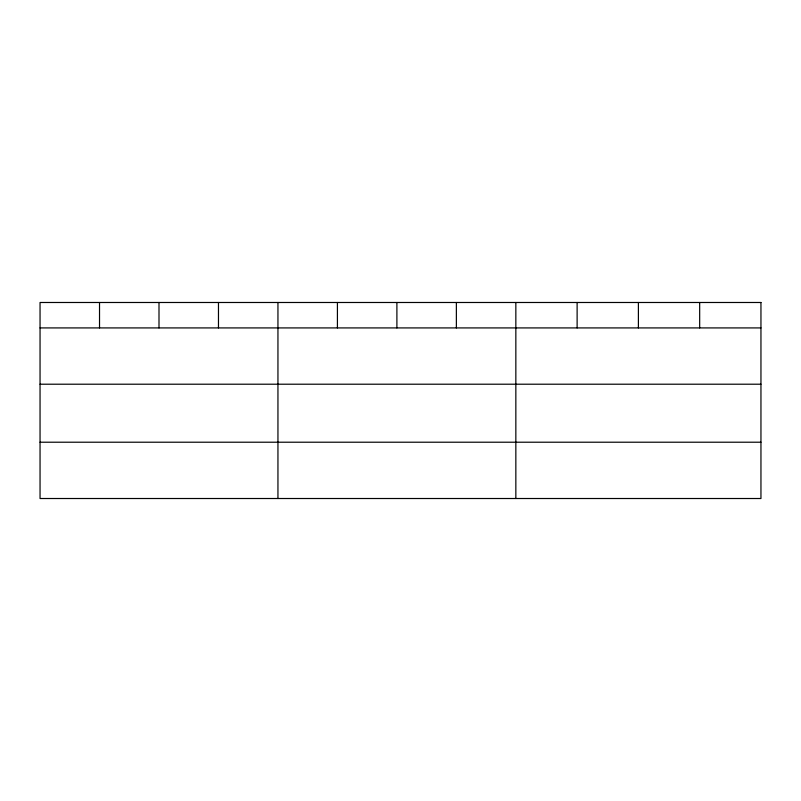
<?xml version="1.0" encoding="UTF-8"?>
<svg xmlns="http://www.w3.org/2000/svg" width="801" height="801" viewBox="0 0 801 801"><rect width="100%" height="100%" fill="white"/><g stroke="black" fill="none" stroke-linecap="round" stroke-linejoin="round"><path stroke-width="1.2" d="M40.05 327.919L760.95 327.919M40.05 384.21L760.95 384.21M40.05 442.212L760.95 442.212M699.673 302.488L699.673 327.919M638.397 302.488L638.397 327.919M577.12 302.488L577.12 327.919M515.844 302.488L515.844 498.512M456.37 302.488L456.37 327.919M396.895 302.488L396.895 327.919M337.421 302.488L337.421 327.919M277.947 302.488L277.947 498.512M218.473 302.488L218.473 327.919M158.999 302.488L158.999 327.919M99.524 302.488L99.524 327.919M760.95 302.488L40.05 302.488L40.05 498.512L760.95 498.512L760.95 302.488"/></g></svg>
